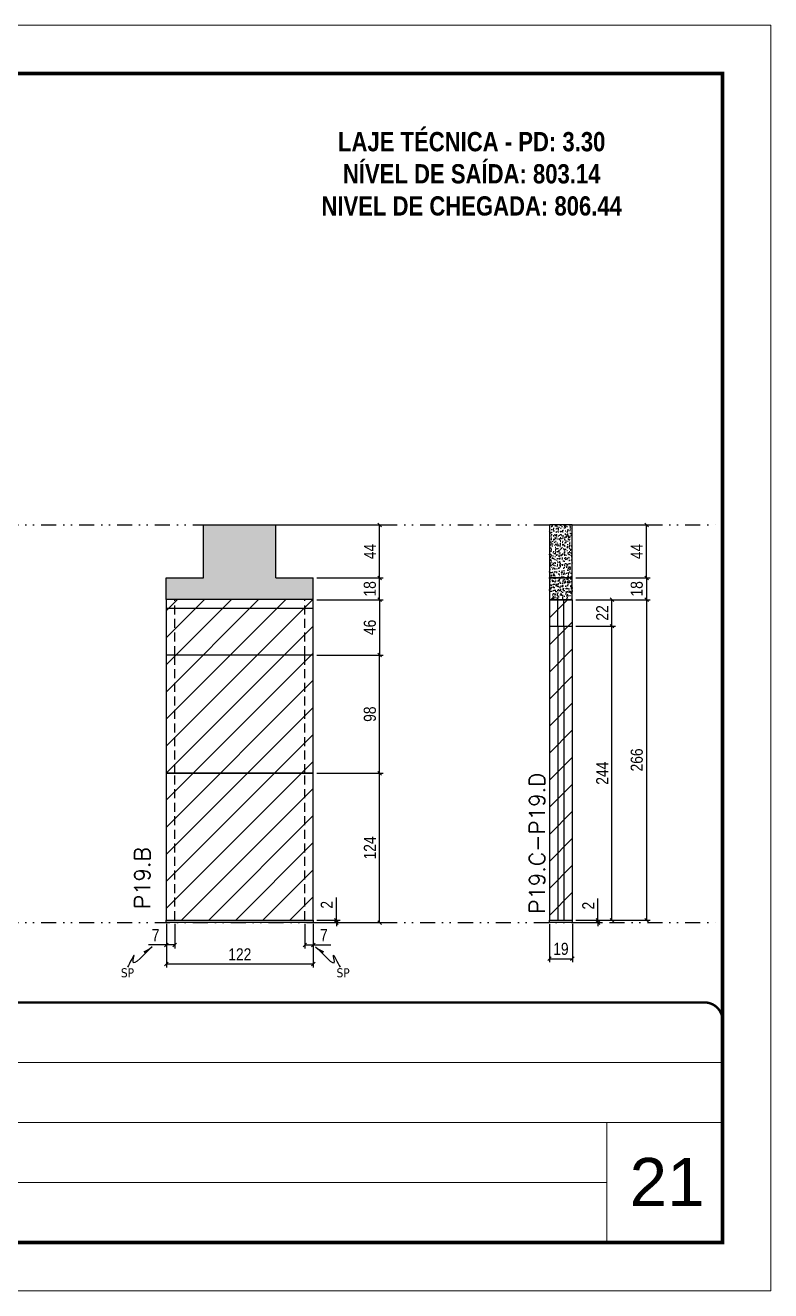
# Model space of a CAD drawing. Extents: x 808 to 7089, y -98 to 17032.
# Drawn here: x 1674 to 2293, y 10240 to 11290 of the extents above; entities that cross this region are included whole.
import ezdxf

# ---------------------------------------------------------------- set-up
doc = ezdxf.new("R2010")
doc.units = 0
for name, pattern in [('CONTINUO', [0]), ('DASHED', [0.75, 0.5, -0.25]), ('DIVIDE2', [0.625, 0.25, -0.125, 0, -0.125, 0, -0.125]), ('HIDDEN', [0.375, 0.25, -0.125])]:
    doc.linetypes.add(name, pattern=pattern)
for name, color, linetype, lineweight in [('CARIMBO', 255, 'Continuous', 9), ('Folhas', 255, 'Continuous', 9), ('REAPROVEITAMENTO', 251, 'Continuous', 9), ('SARRAFO DE PRESSAO', 251, 'DASHED', 9), ('Texto Seção', 7, 'Continuous', 15)]:
    doc.layers.add(name, color=color, linetype=linetype, lineweight=lineweight)
for name, color, linetype in [('COTA', 241, 'Continuous'), ('NOMENCLATURA', 7, 'Continuous'), ('Nível', 160, 'Continuous'), ('Painéis', 200, 'Continuous'), ('SARR_2.2x7', 40, 'Continuous'), ('Sarrafo de Pressão', 42, 'HIDDEN'), ('texto', 7, 'Continuous')]:
    doc.layers.add(name, color=color, linetype=linetype)
doc.styles.add('ARIAL', font='arial.ttf')
doc.styles.add('COTA TECNICA', font='techl___.ttf', dxfattribs={"height": 10})
doc.styles.add('COTA TECNICA-50', font='techl___.ttf', dxfattribs={"height": 10})
doc.styles.add('REGUA-120', font='ROMANS.shx', dxfattribs={"height": 15})
doc.styles.add('ROMANC', font='techb___.ttf', dxfattribs={"height": 2.5})
doc.styles.get("Standard").update_dxf_attribs({"font": 'arial.ttf'})
doc.dimstyles.new('COTA PAINEL-50', dxfattribs={"dimtxt": 10, "dimasz": 3, "dimexe": 3, "dimexo": 3, "dimgap": 3, "dimtad": 1, "dimdec": 1, "dimzin": 12, "dimdsep": 46, "dimtxsty": 'COTA TECNICA-50', "dimblk1": 'OBLIQUE', "dimblk2": 'OBLIQUE', "dimsah": 1, "dimcen": 0.9, "dimclrd": 4, "dimclre": 4, "dimclrt": 240, "dimadec": 1, "dimazin": 3, "dimtfac": 1, "dimtdec": 1, "dimtmove": 0, "dimatfit": 3, "dimfxl": 1, "dimtolj": 1, "dimtzin": 12, "dimarcsym": 0})
doc.dimstyles.new('PAINEL', dxfattribs={"dimtxt": 10, "dimasz": 3, "dimexe": 3, "dimexo": 3, "dimgap": 3, "dimtad": 1, "dimdec": 1, "dimzin": 12, "dimdsep": 46, "dimtxsty": 'COTA TECNICA', "dimblk1": 'OBLIQUE', "dimblk2": 'OBLIQUE', "dimsah": 1, "dimcen": 0.9, "dimclrd": 4, "dimclre": 4, "dimclrt": 240, "dimadec": 1, "dimazin": 3, "dimtfac": 1, "dimtdec": 1, "dimtmove": 0, "dimatfit": 3, "dimfxl": 1, "dimtolj": 1, "dimtzin": 12, "dimarcsym": 0})
doc.dimstyles.get("Standard").update_dxf_attribs({"dimtxt": 0.18, "dimasz": 0.18, "dimexe": 0.18, "dimexo": 0.0625, "dimgap": 0.09, "dimtad": 0, "dimtih": 1, "dimtoh": 1, "dimdec": 4, "dimzin": 0, "dimdsep": 46, "dimtxsty": 'Standard', "dimcen": 0.09, "dimadec": 0, "dimazin": 0, "dimtfac": 1, "dimtdec": 4, "dimtofl": 0, "dimtmove": 0, "dimatfit": 3, "dimfxl": 1, "dimtolj": 1, "dimtzin": 0, "dimarcsym": 0})

# ---------------------------------------------------------------- blocks, each defined once
blk = doc.blocks.new('9999999999')
at = {"color": 30, "linetype": 'CONTINUO'}
for p, q in [((98564.6, 34379.6), (99584, 34379.6)), ((98564.6, 34329.8), (99488, 34329.8)), ((99584, 34329.8), (99488, 34329.8)), ((99488, 34329.8), (99488, 34230.2)), ((98564.6, 34280), (99488, 34280))]:
    blk.add_line(p, q, dxfattribs=at)
at = {"color": 30, "linetype": 'CONTINUO', "const_width": 2}
blk.add_lwpolyline([(99584, 34230.2), (99584, 34414.4, 0.414214), (99569, 34429.4), (98229, 34429.4, 0.414214), (98214, 34414.4), (98214, 34245.2, 0.414214), (98229, 34230.2), (99584, 34230.2)], format="xyb", dxfattribs=at)
at = {"layer": 'Folhas'}
blk.add_lwpolyline([(98139, 34190.2), (99624, 34190.2), (99624, 35240.2), (98139, 35240.2)], close=True, dxfattribs=at)
at = {"layer": 'Folhas', "color": 30, "const_width": 3}
blk.add_lwpolyline([(98214, 34230.2), (99584, 34230.2), (99584, 35200.2), (98214, 35200.2)], close=True, dxfattribs=at)
blk = doc.blocks.new('_Oblique')
at = {"color": 0, "linetype": 'ByBlock', "lineweight": -2}
blk.add_line((-0.5, -0.5), (0.5, 0.5), dxfattribs=at)
blk = doc.blocks.new('*D650')
at = {"layer": 'COTA', "color": 4, "lineweight": -2, "transparency": 16777216}
for p, q in [((1791.4, 10544), (1791.4, 10507.7)), ((1913.4, 10544), (1913.4, 10507.7)), ((1791.4, 10510.7), (1913.4, 10510.7))]:
    blk.add_line(p, q, dxfattribs=at)
at = {"layer": 'Defpoints', "color": 0, "transparency": 16777216}
for p in [(1791.4, 10547), (1913.4, 10547), (1913.4, 10510.7)]:
    blk.add_point(p, dxfattribs=at)
at = {"layer": 'COTA', "color": 4, "lineweight": -2, "transparency": 16777216, "xscale": 3, "yscale": 3, "zscale": 3, "rotation": 180}
blk.add_blockref('_Oblique', (1791.4, 10510.7), dxfattribs=at)
at = {"layer": 'COTA', "color": 4, "lineweight": -2, "transparency": 16777216, "xscale": 3, "yscale": 3, "zscale": 3}
blk.add_blockref('_Oblique', (1913.4, 10510.7), dxfattribs=at)
at = {"layer": 'COTA', "color": 240, "transparency": 16777216, "insert": (1852.4, 10518.7), "char_height": 10, "attachment_point": 5, "style": 'COTA TECNICA'}
blk.add_mtext('\\A1;122', dxfattribs=at)
blk = doc.blocks.new('*D651')
at = {"layer": 'COTA', "color": 4, "lineweight": -2, "transparency": 16777216}
for p, q in [((1791.4, 10542), (1791.4, 10523.5)), ((1798.4, 10544), (1798.4, 10523.5)), ((1791.4, 10526.5), (1776.6, 10526.5)), ((1798.4, 10526.5), (1791.4, 10526.5))]:
    blk.add_line(p, q, dxfattribs=at)
at = {"layer": 'Defpoints', "color": 0, "transparency": 16777216}
for p in [(1791.4, 10545), (1798.4, 10547), (1791.4, 10526.5)]:
    blk.add_point(p, dxfattribs=at)
at = {"layer": 'COTA', "color": 4, "lineweight": -2, "transparency": 16777216, "xscale": 3, "yscale": 3, "zscale": 3, "rotation": 180}
blk.add_blockref('_Oblique', (1791.4, 10526.5), dxfattribs=at)
at = {"layer": 'COTA', "color": 4, "lineweight": -2, "transparency": 16777216, "xscale": 3, "yscale": 3, "zscale": 3}
blk.add_blockref('_Oblique', (1798.4, 10526.5), dxfattribs=at)
at = {"layer": 'COTA', "color": 240, "transparency": 16777216, "insert": (1782.5, 10534.6), "char_height": 10, "attachment_point": 5, "style": 'COTA TECNICA-50'}
blk.add_mtext('\\A1;7', dxfattribs=at)
blk = doc.blocks.new('*D652')
at = {"layer": 'COTA', "color": 4, "lineweight": -2, "transparency": 16777216}
for p, q in [((1906.4, 10544), (1906.4, 10523.5)), ((1913.4, 10542), (1913.4, 10523.5)), ((1906.4, 10526.5), (1913.4, 10526.5)), ((1913.4, 10526.5), (1928.1, 10526.5))]:
    blk.add_line(p, q, dxfattribs=at)
at = {"layer": 'Defpoints', "color": 0, "transparency": 16777216}
for p in [(1906.4, 10547), (1913.4, 10545), (1913.4, 10526.5)]:
    blk.add_point(p, dxfattribs=at)
at = {"layer": 'COTA', "color": 4, "lineweight": -2, "transparency": 16777216, "xscale": 3, "yscale": 3, "zscale": 3, "rotation": 180}
blk.add_blockref('_Oblique', (1906.4, 10526.5), dxfattribs=at)
at = {"layer": 'COTA', "color": 4, "lineweight": -2, "transparency": 16777216, "xscale": 3, "yscale": 3, "zscale": 3}
blk.add_blockref('_Oblique', (1913.4, 10526.5), dxfattribs=at)
at = {"layer": 'COTA', "color": 240, "transparency": 16777216, "insert": (1922.2, 10534.6), "char_height": 10, "attachment_point": 5, "style": 'COTA TECNICA-50'}
blk.add_mtext('\\A1;7', dxfattribs=at)
blk = doc.blocks.new('*D653')
at = {"layer": 'COTA', "color": 4, "linetype": 'ByBlock', "lineweight": -2, "transparency": 16777216}
for p, q in [((1916.4, 10669), (1971.5, 10669)), ((1968.5, 10545), (1968.5, 10669)), ((1916.4, 10545), (1971.5, 10545))]:
    blk.add_line(p, q, dxfattribs=at)
at = {"layer": 'Defpoints', "color": 0, "linetype": 'ByBlock', "transparency": 16777216}
for p in [(1913.4, 10669), (1968.5, 10669), (1913.4, 10545)]:
    blk.add_point(p, dxfattribs=at)
at = {"layer": 'COTA', "color": 4, "linetype": 'ByBlock', "lineweight": -2, "transparency": 16777216, "xscale": 3, "yscale": 3, "zscale": 3}
for p, rotation in [((1968.5, 10669), 90), ((1968.5, 10545), 270)]:
    blk.add_blockref('_Oblique', p, dxfattribs=dict(at, rotation=rotation))
at = {"layer": 'COTA', "color": 240, "linetype": 'ByBlock', "transparency": 16777216, "insert": (1960.4, 10607), "char_height": 10, "attachment_point": 5, "rotation": 90, "style": 'COTA TECNICA'}
blk.add_mtext('\\A1;124', dxfattribs=at)
blk = doc.blocks.new('*D654')
at = {"layer": 'COTA', "color": 4, "lineweight": -2, "transparency": 16777216}
for p, q in [((1932.6, 10547), (1932.6, 10565.8)), ((1916.4, 10547), (1935.6, 10547)), ((1916.4, 10545), (1935.6, 10545)), ((1932.6, 10545), (1932.6, 10547)), ((1932.6, 10545), (1932.6, 10542))]:
    blk.add_line(p, q, dxfattribs=at)
at = {"layer": 'Defpoints', "color": 0, "transparency": 16777216}
for p in [(1913.4, 10547), (1913.4, 10545), (1932.6, 10545)]:
    blk.add_point(p, dxfattribs=at)
at = {"layer": 'COTA', "color": 4, "lineweight": -2, "transparency": 16777216, "xscale": 3, "yscale": 3, "zscale": 3}
for p, rotation in [((1932.6, 10547), 270), ((1932.6, 10545), 90)]:
    blk.add_blockref('_Oblique', p, dxfattribs=dict(at, rotation=rotation))
at = {"layer": 'COTA', "color": 240, "transparency": 16777216, "insert": (1924.6, 10559.8), "char_height": 10, "attachment_point": 5, "rotation": 90, "style": 'COTA TECNICA-50'}
blk.add_mtext('\\A1;2', dxfattribs=at)
blk = doc.blocks.new('*D655')
at = {"layer": 'COTA', "color": 4, "linetype": 'ByBlock', "lineweight": -2, "transparency": 16777216}
for p, q in [((1916.4, 10669), (1971.5, 10669)), ((1968.5, 10545), (1968.5, 10669)), ((1916.4, 10545), (1971.5, 10545))]:
    blk.add_line(p, q, dxfattribs=at)
at = {"layer": 'Defpoints', "color": 0, "linetype": 'ByBlock', "transparency": 16777216}
for p in [(1913.4, 10669), (1968.5, 10669), (1913.4, 10545)]:
    blk.add_point(p, dxfattribs=at)
at = {"layer": 'COTA', "color": 4, "linetype": 'ByBlock', "lineweight": -2, "transparency": 16777216, "xscale": 3, "yscale": 3, "zscale": 3}
for p, rotation in [((1968.5, 10669), 90), ((1968.5, 10545), 270)]:
    blk.add_blockref('_Oblique', p, dxfattribs=dict(at, rotation=rotation))
at = {"layer": 'COTA', "color": 240, "linetype": 'ByBlock', "transparency": 16777216, "insert": (1960.4, 10607), "char_height": 10, "attachment_point": 5, "rotation": 90, "style": 'COTA TECNICA'}
blk.add_mtext('\\A1;124', dxfattribs=at)
blk = doc.blocks.new('*D656')
at = {"layer": 'COTA', "color": 4, "lineweight": -2, "transparency": 16777216}
for p, q in [((1916.4, 10767), (1971.5, 10767)), ((1968.5, 10669), (1968.5, 10767)), ((1916.4, 10669), (1971.5, 10669))]:
    blk.add_line(p, q, dxfattribs=at)
at = {"layer": 'Defpoints', "color": 0, "transparency": 16777216}
for p in [(1913.4, 10767), (1968.5, 10767), (1913.4, 10669)]:
    blk.add_point(p, dxfattribs=at)
at = {"layer": 'COTA', "color": 4, "lineweight": -2, "transparency": 16777216, "xscale": 3, "yscale": 3, "zscale": 3}
for p, rotation in [((1968.5, 10767), 90), ((1968.5, 10669), 270)]:
    blk.add_blockref('_Oblique', p, dxfattribs=dict(at, rotation=rotation))
at = {"layer": 'COTA', "color": 240, "transparency": 16777216, "insert": (1960.4, 10718), "char_height": 10, "attachment_point": 5, "rotation": 90, "style": 'COTA TECNICA-50'}
blk.add_mtext('\\A1;98', dxfattribs=at)
blk = doc.blocks.new('*D657')
at = {"layer": 'COTA', "color": 4, "lineweight": -2, "transparency": 16777216}
for p, q in [((1916.4, 10813), (1971.5, 10813)), ((1968.5, 10813), (1968.5, 10767)), ((1916.4, 10767), (1971.5, 10767))]:
    blk.add_line(p, q, dxfattribs=at)
at = {"layer": 'Defpoints', "color": 0, "transparency": 16777216}
for p in [(1913.4, 10813), (1913.4, 10767), (1968.5, 10767)]:
    blk.add_point(p, dxfattribs=at)
at = {"layer": 'COTA', "color": 4, "lineweight": -2, "transparency": 16777216, "xscale": 3, "yscale": 3, "zscale": 3}
for p, rotation in [((1968.5, 10813), 90), ((1968.5, 10767), 270)]:
    blk.add_blockref('_Oblique', p, dxfattribs=dict(at, rotation=rotation))
at = {"layer": 'COTA', "color": 240, "transparency": 16777216, "insert": (1960.4, 10790), "char_height": 10, "attachment_point": 5, "rotation": 90, "style": 'COTA TECNICA-50'}
blk.add_mtext('\\A1;46', dxfattribs=at)
blk = doc.blocks.new('*D637')
at = {"layer": 'COTA', "color": 4, "lineweight": -2, "transparency": 16777216}
for p, q in [((2109.5, 10544), (2109.5, 10512.1)), ((2128.5, 10544), (2128.5, 10512.1)), ((2109.5, 10515.1), (2128.5, 10515.1))]:
    blk.add_line(p, q, dxfattribs=at)
at = {"layer": 'Defpoints', "color": 0, "transparency": 16777216}
for p in [(2109.5, 10547), (2128.5, 10547), (2128.5, 10515.1)]:
    blk.add_point(p, dxfattribs=at)
at = {"layer": 'COTA', "color": 4, "lineweight": -2, "transparency": 16777216, "xscale": 3, "yscale": 3, "zscale": 3, "rotation": 180}
blk.add_blockref('_Oblique', (2109.5, 10515.1), dxfattribs=at)
at = {"layer": 'COTA', "color": 4, "lineweight": -2, "transparency": 16777216, "xscale": 3, "yscale": 3, "zscale": 3}
blk.add_blockref('_Oblique', (2128.5, 10515.1), dxfattribs=at)
at = {"layer": 'COTA', "color": 240, "transparency": 16777216, "insert": (2119, 10523.2), "char_height": 10, "attachment_point": 5, "style": 'COTA TECNICA'}
blk.add_mtext('\\A1;19', dxfattribs=at)
blk = doc.blocks.new('*D638')
at = {"layer": 'COTA', "color": 4, "lineweight": -2, "transparency": 16777216}
for p, q in [((2149.7, 10547), (2149.7, 10565.1)), ((2131.5, 10547), (2152.7, 10547)), ((2131.5, 10545), (2152.7, 10545)), ((2149.7, 10545), (2149.7, 10547)), ((2149.7, 10545), (2149.7, 10542))]:
    blk.add_line(p, q, dxfattribs=at)
at = {"layer": 'Defpoints', "color": 0, "transparency": 16777216}
for p in [(2128.5, 10547), (2128.5, 10545), (2149.7, 10547)]:
    blk.add_point(p, dxfattribs=at)
at = {"layer": 'COTA', "color": 4, "lineweight": -2, "transparency": 16777216, "xscale": 3, "yscale": 3, "zscale": 3}
for p, rotation in [((2149.7, 10547), 270), ((2149.7, 10545), 90)]:
    blk.add_blockref('_Oblique', p, dxfattribs=dict(at, rotation=rotation))
at = {"layer": 'COTA', "color": 240, "transparency": 16777216, "insert": (2141.7, 10559.1), "char_height": 10, "attachment_point": 5, "rotation": 90, "style": 'COTA TECNICA-50'}
blk.add_mtext('\\A1;2', dxfattribs=at)
blk = doc.blocks.new('*D663')
at = {"layer": 'COTA', "color": 4, "linetype": 'ByBlock', "lineweight": -2, "transparency": 16777216}
for p, q in [((2131.5, 10831), (2193.1, 10831)), ((2190.1, 10831), (2190.1, 10813)), ((2131.5, 10813), (2193.1, 10813))]:
    blk.add_line(p, q, dxfattribs=at)
at = {"layer": 'Defpoints', "color": 0, "linetype": 'ByBlock', "transparency": 16777216}
for p in [(2128.5, 10831), (2128.5, 10813), (2190.1, 10813)]:
    blk.add_point(p, dxfattribs=at)
at = {"layer": 'COTA', "color": 4, "linetype": 'ByBlock', "lineweight": -2, "transparency": 16777216, "xscale": 3, "yscale": 3, "zscale": 3}
for p, rotation in [((2190.1, 10831), 90), ((2190.1, 10813), 270)]:
    blk.add_blockref('_Oblique', p, dxfattribs=dict(at, rotation=rotation))
at = {"layer": 'COTA', "color": 240, "linetype": 'ByBlock', "transparency": 16777216, "insert": (2182, 10822), "char_height": 10, "attachment_point": 5, "rotation": 90, "style": 'COTA TECNICA'}
blk.add_mtext('\\A1;18', dxfattribs=at)
blk = doc.blocks.new('*D664')
at = {"layer": 'COTA', "color": 4, "lineweight": -2, "transparency": 16777216}
for p, q in [((2131.5, 10791), (2164.3, 10791)), ((2161.3, 10547), (2161.3, 10791)), ((2131.5, 10547), (2164.3, 10547))]:
    blk.add_line(p, q, dxfattribs=at)
at = {"layer": 'Defpoints', "color": 0, "transparency": 16777216}
for p in [(2128.5, 10791), (2161.3, 10791), (2128.5, 10547)]:
    blk.add_point(p, dxfattribs=at)
at = {"layer": 'COTA', "color": 4, "lineweight": -2, "transparency": 16777216, "xscale": 3, "yscale": 3, "zscale": 3}
for p, rotation in [((2161.3, 10791), 90), ((2161.3, 10547), 270)]:
    blk.add_blockref('_Oblique', p, dxfattribs=dict(at, rotation=rotation))
at = {"layer": 'COTA', "color": 240, "transparency": 16777216, "insert": (2153.3, 10669), "char_height": 10, "attachment_point": 5, "rotation": 90, "style": 'COTA TECNICA-50'}
blk.add_mtext('\\A1;244', dxfattribs=at)
blk = doc.blocks.new('*D639')
at = {"layer": 'COTA', "color": 4, "lineweight": -2, "transparency": 16777216}
for p, q in [((2131.5, 10813), (2164.3, 10813)), ((2161.3, 10791), (2161.3, 10813)), ((2131.5, 10791), (2164.3, 10791))]:
    blk.add_line(p, q, dxfattribs=at)
at = {"layer": 'Defpoints', "color": 0, "transparency": 16777216}
for p in [(2128.5, 10813), (2161.3, 10813), (2128.5, 10791)]:
    blk.add_point(p, dxfattribs=at)
at = {"layer": 'COTA', "color": 4, "lineweight": -2, "transparency": 16777216, "xscale": 3, "yscale": 3, "zscale": 3}
for p, rotation in [((2161.3, 10813), 90), ((2161.3, 10791), 270)]:
    blk.add_blockref('_Oblique', p, dxfattribs=dict(at, rotation=rotation))
at = {"layer": 'COTA', "color": 240, "transparency": 16777216, "insert": (2153.3, 10802), "char_height": 10, "attachment_point": 5, "rotation": 90, "style": 'COTA TECNICA-50'}
blk.add_mtext('\\A1;22', dxfattribs=at)
blk = doc.blocks.new('*D665')
at = {"layer": 'COTA', "color": 4, "lineweight": -2, "transparency": 16777216}
for p, q in [((2131.5, 10813), (2193.1, 10813)), ((2190.1, 10813), (2190.1, 10547)), ((2131.5, 10547), (2193.1, 10547))]:
    blk.add_line(p, q, dxfattribs=at)
at = {"layer": 'Defpoints', "color": 0, "transparency": 16777216}
for p in [(2128.5, 10813), (2128.5, 10547), (2190.1, 10547)]:
    blk.add_point(p, dxfattribs=at)
at = {"layer": 'COTA', "color": 4, "lineweight": -2, "transparency": 16777216, "xscale": 3, "yscale": 3, "zscale": 3}
for p, rotation in [((2190.1, 10813), 90), ((2190.1, 10547), 270)]:
    blk.add_blockref('_Oblique', p, dxfattribs=dict(at, rotation=rotation))
at = {"layer": 'COTA', "color": 240, "transparency": 16777216, "insert": (2182, 10680), "char_height": 10, "attachment_point": 5, "rotation": 90, "style": 'COTA TECNICA'}
blk.add_mtext('\\A1;266', dxfattribs=at)
blk = doc.blocks.new('*D671')
at = {"layer": 'COTA', "color": 4, "lineweight": -2, "transparency": 16777216}
for p, q in [((1916.4, 10831), (1971.5, 10831)), ((1968.5, 10813), (1968.5, 10831)), ((1916.4, 10813), (1971.5, 10813))]:
    blk.add_line(p, q, dxfattribs=at)
at = {"layer": 'Defpoints', "color": 0, "transparency": 16777216}
for p in [(1913.4, 10831), (1968.5, 10831), (1913.4, 10813)]:
    blk.add_point(p, dxfattribs=at)
at = {"layer": 'COTA', "color": 4, "lineweight": -2, "transparency": 16777216, "xscale": 3, "yscale": 3, "zscale": 3}
for p, rotation in [((1968.5, 10831), 90), ((1968.5, 10813), 270)]:
    blk.add_blockref('_Oblique', p, dxfattribs=dict(at, rotation=rotation))
at = {"layer": 'COTA', "color": 240, "transparency": 16777216, "insert": (1960.4, 10822), "char_height": 10, "attachment_point": 5, "rotation": 90, "style": 'COTA TECNICA-50'}
blk.add_mtext('\\A1;18', dxfattribs=at)
blk = doc.blocks.new('*D674')
at = {"layer": 'COTA', "color": 4, "lineweight": -2, "transparency": 16777216}
for p, q in [((1885.4, 10875), (1971.5, 10875)), ((1968.5, 10831), (1968.5, 10875)), ((1916.4, 10831), (1971.5, 10831))]:
    blk.add_line(p, q, dxfattribs=at)
at = {"layer": 'Defpoints', "color": 0, "transparency": 16777216}
for p in [(1882.4, 10875), (1968.5, 10875), (1913.4, 10831)]:
    blk.add_point(p, dxfattribs=at)
at = {"layer": 'COTA', "color": 4, "lineweight": -2, "transparency": 16777216, "xscale": 3, "yscale": 3, "zscale": 3}
for p, rotation in [((1968.5, 10875), 90), ((1968.5, 10831), 270)]:
    blk.add_blockref('_Oblique', p, dxfattribs=dict(at, rotation=rotation))
at = {"layer": 'COTA', "color": 240, "transparency": 16777216, "insert": (1960.4, 10853), "char_height": 10, "attachment_point": 5, "rotation": 90, "style": 'COTA TECNICA'}
blk.add_mtext('\\A1;44', dxfattribs=at)
blk = doc.blocks.new('*D675')
at = {"layer": 'COTA', "color": 4, "lineweight": -2, "transparency": 16777216}
for p, q in [((2131.5, 10875), (2193.1, 10875)), ((2190.1, 10831), (2190.1, 10875)), ((2131.5, 10831), (2193.1, 10831))]:
    blk.add_line(p, q, dxfattribs=at)
at = {"layer": 'Defpoints', "color": 0, "transparency": 16777216}
for p in [(2128.5, 10875), (2190.1, 10875), (2128.5, 10831)]:
    blk.add_point(p, dxfattribs=at)
at = {"layer": 'COTA', "color": 4, "lineweight": -2, "transparency": 16777216, "xscale": 3, "yscale": 3, "zscale": 3}
for p, rotation in [((2190.1, 10875), 90), ((2190.1, 10831), 270)]:
    blk.add_blockref('_Oblique', p, dxfattribs=dict(at, rotation=rotation))
at = {"layer": 'COTA', "color": 240, "transparency": 16777216, "insert": (2182, 10853), "char_height": 10, "attachment_point": 5, "rotation": 90, "style": 'COTA TECNICA'}
blk.add_mtext('\\A1;44', dxfattribs=at)

msp = doc.modelspace()

# ---------------------------------------------------------------- hatches: boundary and pattern name
at = {"layer": 'COTA', "linetype": 'ByBlock'}
h = msp.add_hatch(dxfattribs=at)
h.set_pattern_fill('AR-CONC', color=256, scale=0.03)
h.set_pattern_definition([(50, (-4432.56, -1148.575), (5.46554, -0.4781726), [0.5715, -6.2865]), (355, (-4432.56, -1148.575), (-1.0573026, 5.7317054), [0.4572, -5.0292175]), (100.451445, (-4432.1047, -1148.615), (4.4082374, 5.2535326), [0.4857003, -5.3427073]), (46.1842, (-4432.56, -1147.051), (8.1323712, -1.26127), [0.85725, -9.42975]), (96.63556, (-4431.8824, -1147.156), (7.122124, 7.4227837), [0.7285507, -8.014068]), (351.18415, (-4432.56, -1147.051), (7.122124, 7.4227837), [0.685799, -7.543792]), (21, (-4431.798, -1147.432), (4.5484317, -3.067956), [0.5715, -6.2865]), (326, (-4431.798, -1147.432), (1.8540609, 5.525639), [0.4572, -5.0292]), (71.451445, (-4431.419, -1147.688), (6.4024926, 2.457683), [0.4857003, -5.3426981]), (37.5, (-4432.5601, -1148.5751), (0.0926581, 2.53665117), [0, -4.96824, 0, -5.1054, 0, -5.04825]), (7.5, (-4432.5601, -1148.575), (2.0045899, 3.00541724), [0, -2.91084, 0, -4.85394, 0, -1.92405]), (327.5, (-4434.2594, -1148.5751), (4.06771786, -0.17186232), [0, -1.905, 0, -5.9436, 0, -7.8867]), (317.5, (-4435.0214, -1148.575), (4.4438754, 0.7627947), [0, -2.4765, 0, -3.94716, 0, -5.6007])])
h.paths.add_polyline_path([(1882.37, 10875.02), (1822.37, 10875.02), (1822.37, 10831.02), (1791.37, 10831.02), (1791.37, 10813.02), (1913.37, 10813.02), (1913.37, 10831.02), (1882.37, 10831.02)])
h = msp.add_hatch(dxfattribs=at)
h.set_pattern_fill('AR-CONC', color=256, scale=0.03)
h.set_pattern_definition([(50, (-4768.5, -1148.575), (5.46554, -0.4781726), [0.5715, -6.2865]), (355, (-4768.5, -1148.575), (-1.0573026, 5.7317054), [0.4572, -5.0292175]), (100.451445, (-4768.0445, -1148.615), (4.4082374, 5.2535326), [0.4857003, -5.3427073]), (46.1842, (-4768.5, -1147.051), (8.1323712, -1.26127), [0.85725, -9.42975]), (96.63556, (-4767.822, -1147.156), (7.122124, 7.4227837), [0.7285507, -8.014068]), (351.18415, (-4768.5, -1147.051), (7.122124, 7.4227837), [0.685799, -7.543792]), (21, (-4767.738, -1147.432), (4.5484317, -3.067956), [0.5715, -6.2865]), (326, (-4767.738, -1147.432), (1.8540609, 5.525639), [0.4572, -5.0292]), (71.451445, (-4767.359, -1147.688), (6.4024926, 2.457683), [0.4857003, -5.3426981]), (37.5, (-4768.5, -1148.5751), (0.0926581, 2.53665117), [0, -4.96824, 0, -5.1054, 0, -5.04825]), (7.5, (-4768.5, -1148.575), (2.0045899, 3.00541724), [0, -2.91084, 0, -4.85394, 0, -1.92405]), (327.5, (-4770.1993, -1148.5751), (4.06771786, -0.17186232), [0, -1.905, 0, -5.9436, 0, -7.8867]), (317.5, (-4770.9613, -1148.575), (4.4438754, 0.7627947), [0, -2.4765, 0, -3.94716, 0, -5.6007])])
h.paths.add_polyline_path([(2128.47, 10875.02), (2109.47, 10875.02), (2109.47, 10831.02), (2128.47, 10831.02)])
h = msp.add_hatch(dxfattribs=at)
h.set_pattern_fill('AR-CONC', color=256, scale=0.03)
h.set_pattern_definition([(50, (-6972.65, 6729.023), (5.46554, -0.4781726), [0.5715, -6.2865]), (355, (-6972.65, 6729.023), (-1.0573026, 5.7317054), [0.4572, -5.0292175]), (100.451445, (-6972.1946, 6728.983), (4.4082374, 5.2535326), [0.4857003, -5.3427073]), (46.1842, (-6972.65, 6730.547), (8.132371, -1.26127), [0.85725, -9.42975]), (96.63556, (-6971.972, 6730.442), (7.122124, 7.422784), [0.728551, -8.014068]), (351.18415, (-6972.65, 6730.547), (7.122124, 7.422784), [0.685799, -7.543792]), (21, (-6971.888, 6730.166), (4.5484317, -3.067956), [0.5715, -6.2865]), (326, (-6971.888, 6730.166), (1.854061, 5.525639), [0.4572, -5.0292]), (71.451445, (-6971.509, 6729.9104), (6.4024926, 2.457683), [0.4857003, -5.342698]), (37.5, (-6972.65, 6729.023), (0.0926581, 2.53665117), [0, -4.96824, 0, -5.1054, 0, -5.04825]), (7.5, (-6972.65, 6729.023), (2.0045899, 3.00541724), [0, -2.91084, 0, -4.85394, 0, -1.92405]), (327.5, (-6974.3493, 6729.023), (4.06771786, -0.1718623), [0, -1.905, 0, -5.9436, 0, -7.8867]), (317.5, (-6975.1113, 6729.023), (4.4438754, 0.7627947), [0, -2.4765, 0, -3.94716, 0, -5.6007])])
h.paths.add_polyline_path([(2128.47, 10831.02), (2109.47, 10831.02), (2109.47, 10812.99), (2128.47, 10812.99)])
at = {"layer": 'REAPROVEITAMENTO', "linetype": 'ByBlock'}
h = msp.add_hatch(dxfattribs=at)
h.set_pattern_fill('ANSI31', color=256, scale=5, style=2)
h.set_pattern_definition([(45, (-1794.803, 1492.612), (-11.22532, 11.22532), [])])
h.paths.add_polyline_path([(1913.37, 10547.02), (1913.37, 10813.02), (1791.37, 10813.02), (1791.37, 10547.02)])
at = {"layer": 'REAPROVEITAMENTO'}
h = msp.add_hatch(dxfattribs=at)
h.set_pattern_fill('ANSI31', color=256, scale=5)
h.paths.add_polyline_path([(2128.47, 10812.99), (2109.47, 10812.99), (2109.47, 10791.02), (2128.47, 10791.02)])
h = msp.add_hatch(dxfattribs=at)
h.set_pattern_fill('ANSI31', color=256, scale=5)
h.paths.add_polyline_path([(2128.47, 10791.02), (2109.47, 10791.02), (2109.47, 10547.02), (2128.47, 10547.02)])

# ---------------------------------------------------------------- linework, layer by layer
at = {"layer": 'COTA', "linetype": 'ByBlock'}
for p, q in [((1822.37, 10831.02), (1822.37, 10875.02)), ((1822.37, 10875.02), (1882.37, 10875.02)), ((1882.37, 10831.02), (1882.37, 10875.02)), ((1791.37, 10831.02), (1791.37, 10831.02)), ((1791.37, 10813.02), (1791.37, 10831.02)), ((1791.37, 10831.02), (1822.37, 10831.02)), ((1882.37, 10831.02), (1913.37, 10831.02)), ((1913.37, 10813.02), (1913.37, 10831.02))]:
    msp.add_line(p, q, dxfattribs=at)
for points in [[(2109.47, 10831.02), (2128.47, 10831.02), (2128.47, 10875.02), (2109.47, 10875.02)], [(2109.47, 10812.99), (2128.47, 10812.99), (2128.47, 10831.02), (2109.47, 10831.02)]]:
    msp.add_lwpolyline(points, close=True, dxfattribs=at)
at = {"layer": 'Nível', "color": 4, "linetype": 'DIVIDE2', "ltscale": 50}
for p, q in [((1310.16, 10875.02), (2253.17, 10875.02)), ((1310.16, 10545.02), (2253.17, 10545.02))]:
    msp.add_line(p, q, dxfattribs=at)
at = {"layer": 'Painéis'}
for p, q in [((1879.37, 10813.02), (1791.37, 10813.02)), ((2109.47, 10812.99), (2109.47, 10547.02)), ((2109.47, 10812.99), (2128.47, 10812.99)), ((2128.47, 10812.99), (2109.47, 10812.99)), ((2128.47, 10812.99), (2128.47, 10547.02)), ((2109.47, 10791.02), (2128.47, 10791.02)), ((1913.37, 10767.02), (1791.37, 10767.02)), ((2109.47, 10547.02), (2128.47, 10547.02)), ((2109.47, 10547.02), (2128.47, 10547.02)), ((2109.47, 10545.02), (2109.47, 10547.02)), ((2128.47, 10545.02), (2109.47, 10545.02)), ((2128.47, 10547.02), (2128.47, 10545.02))]:
    msp.add_line(p, q, dxfattribs=at)
msp.add_lwpolyline([(1913.37, 10767.02), (1913.37, 10813.02), (1791.37, 10813.02), (1791.37, 10767.02)], dxfattribs=at)
for points in [[(1913.37, 10767.02), (1791.37, 10767.02), (1791.37, 10669.02), (1913.37, 10669.02)], [(1913.37, 10669.02), (1791.37, 10669.02), (1791.37, 10547.02), (1913.37, 10547.02)], [(1913.37, 10545.02), (1791.37, 10545.02), (1791.37, 10547.02), (1913.37, 10547.02)]]:
    msp.add_lwpolyline(points, close=True, dxfattribs=at)
at = {"layer": 'SARR_2.2x7'}
for p, q in [((1791.37, 10806.02), (1913.37, 10806.02)), ((2116.47, 10791.02), (2116.47, 10812.99)), ((2121.47, 10791.02), (2121.47, 10812.99)), ((2116.47, 10791.02), (2116.47, 10547.02)), ((2121.47, 10791.02), (2121.47, 10547.02))]:
    msp.add_line(p, q, dxfattribs=at)
at = {"layer": 'Sarrafo de Pressão', "ltscale": 30}
for p, q in [((1798.37, 10767.02), (1798.37, 10813.02)), ((1906.37, 10767.02), (1906.37, 10813.02)), ((1798.37, 10669.02), (1798.37, 10767.02)), ((1906.37, 10669.02), (1906.37, 10767.02)), ((1798.37, 10547.02), (1798.37, 10669.02)), ((1906.37, 10547.02), (1906.37, 10669.02))]:
    msp.add_line(p, q, dxfattribs=at)

# ---------------------------------------------------------------- block references
at = {"layer": 'SARRAFO DE PRESSAO', "color": 6, "linetype": 'ByBlock'}
msp.add_blockref('9999999999', (-97330.81, -23950.6), dxfattribs=at)

# ---------------------------------------------------------------- texts
at = {"layer": 'CARIMBO', "style": 'ARIAL'}
msp.add_text('21', height=40, dxfattribs=at).set_placement((2176.03, 10309.75))
at = {"layer": 'NOMENCLATURA', "color": 2, "insert": (2044.91, 11227.74), "char_height": 16, "attachment_point": 2, "style": 'ROMANC'}
msp.add_mtext_dynamic_manual_height_columns('\\PLAJE TÉCNICA - PD: 3.30\\PNÍVEL DE SAÍDA: 803.14\\PNIVEL DE CHEGADA: 806.44', width=328.3607, gutter_width=1, heights=[0], dxfattribs=at)
at = {"layer": 'texto', "color": 0, "char_height": 7.5, "attachment_point": 5}
for insert in [(1759.12, 10503.34), (1938.15, 10503.34)]:
    msp.add_mtext('{\\fTahoma|b0|i0|c0|p34;\\C4;SP}', dxfattribs=dict(at, insert=insert))
at = {"layer": 'Texto Seção', "char_height": 13, "width": 285.3299, "attachment_point": 7, "rotation": 90, "style": 'REGUA-120'}
for s, insert in [('P19.C-P19.D', (2105.76, 10552.43)), ('P19.B', (1777.9, 10556.27))]:
    msp.add_mtext(s, dxfattribs=dict(at, insert=insert))

# ---------------------------------------------------------------- dimensions: what is measured, and where the dimension line sits
at = {"layer": 'COTA'}
for base, p1, p2, angle, dimstyle, picture, middle in [((1968.45, 10875.02), (1913.37, 10831.02), (1882.37, 10875.02), 90, 'PAINEL', '*D674', (1960.38, 10853.02)), ((2190.08, 10875.02), (2128.47, 10831.02), (2128.47, 10875.02), 90, 'PAINEL', '*D675', (2182.01, 10853.02)), ((1968.45, 10831.02), (1913.37, 10813.02), (1913.37, 10831.02), 90, 'COTA PAINEL-50', '*D671', (1960.36, 10822.02)), ((1968.45, 10767.02), (1913.37, 10813.02), (1913.37, 10767.02), 90, 'COTA PAINEL-50', '*D657', (1960.35, 10790.02)), ((2161.33, 10812.99), (2128.47, 10791.02), (2128.47, 10812.99), 90, 'COTA PAINEL-50', '*D639', (2153.33, 10802)), ((2190.08, 10547.02), (2128.47, 10812.99), (2128.47, 10547.02), 90, 'PAINEL', '*D665', (2181.98, 10680)), ((2161.33, 10791.02), (2128.47, 10547.02), (2128.47, 10791.02), 90, 'COTA PAINEL-50', '*D664', (2153.25, 10669.02)), ((1968.45, 10767.02), (1913.37, 10669.02), (1913.37, 10767.02), 90, 'COTA PAINEL-50', '*D656', (1960.35, 10718.02)), ((1791.37, 10526.5), (1798.37, 10547.02), (1791.37, 10545.02), 180, 'COTA PAINEL-50', '*D651', (1782.51, 10534.58))]:
    dim = msp.add_linear_dim(base=base, p1=p1, p2=p2, angle=angle, dimstyle=dimstyle, dxfattribs=at)
    dim.commit()
    dim.dimension.update_dxf_attribs({"geometry": picture, "text_midpoint": middle})
at = {"layer": 'COTA', "linetype": 'ByBlock'}
dim = msp.add_linear_dim(base=(2190.08, 10812.99), p1=(2128.47, 10831.02), p2=(2128.47, 10812.99), angle=90, dimstyle='PAINEL', dxfattribs=at)
dim.commit()
dim.dimension.update_dxf_attribs({"geometry": '*D663', "text_midpoint": (2181.99, 10822)})
for picture in ['*D653', '*D655']:
    dim = msp.add_aligned_dim(p1=(1913.37, 10545.02), p2=(1913.37, 10669.02), distance=-55.08, dimstyle='PAINEL', dxfattribs=at)
    dim.commit()
    dim.dimension.update_dxf_attribs({"geometry": picture, "text_midpoint": (1960.38, 10607.02)})
at = {"layer": 'COTA'}
for base, p1, p2, picture, middle in [((1932.63, 10545.02), (1913.37, 10547.02), (1913.37, 10545.02), '*D654', (1932.63, 10559.76)), ((2149.67, 10547.02), (2128.47, 10545.02), (2128.47, 10547.02), '*D638', (2149.67, 10559.07))]:
    dim = msp.add_linear_dim(base=base, p1=p1, p2=p2, angle=90, dimstyle='COTA PAINEL-50', dxfattribs=at)
    dim.commit()
    dim.dimension.update_dxf_attribs({"geometry": picture, "text_midpoint": middle, "dimtype": 160})
for base, p1, p2, picture, middle in [((1913.37, 10510.65), (1791.37, 10547.02), (1913.37, 10547.02), '*D650', (1852.37, 10518.71)), ((2128.47, 10515.12), (2109.47, 10547.02), (2128.47, 10547.02), '*D637', (2118.97, 10523.21))]:
    dim = msp.add_linear_dim(base=base, p1=p1, p2=p2, dimstyle='PAINEL', override={"dimarcsym": 2}, dxfattribs=at)
    dim.commit()
    dim.dimension.update_dxf_attribs({"geometry": picture, "text_midpoint": middle})
dim = msp.add_linear_dim(base=(1913.37, 10526.5), p1=(1906.37, 10547.02), p2=(1913.37, 10545.02), dimstyle='COTA PAINEL-50', dxfattribs=at)
dim.commit()
dim.dimension.update_dxf_attribs({"geometry": '*D652', "text_midpoint": (1922.24, 10534.58)})

# ---------------------------------------------------------------- leaders
at = {"layer": 'COTA', "path_type": 1}
for points in [[(1779.54, 10524.83), (1763.76, 10513), (1764.68, 10517.81), (1759.13, 10508.03)], [(1915.2, 10524.83), (1930.99, 10513), (1930.06, 10517.81), (1935.61, 10508.03)]]:
    msp.add_leader(points, dimstyle='Standard', override={"dimasz": 8}, dxfattribs=at)

doc.saveas('drawing.dxf')
